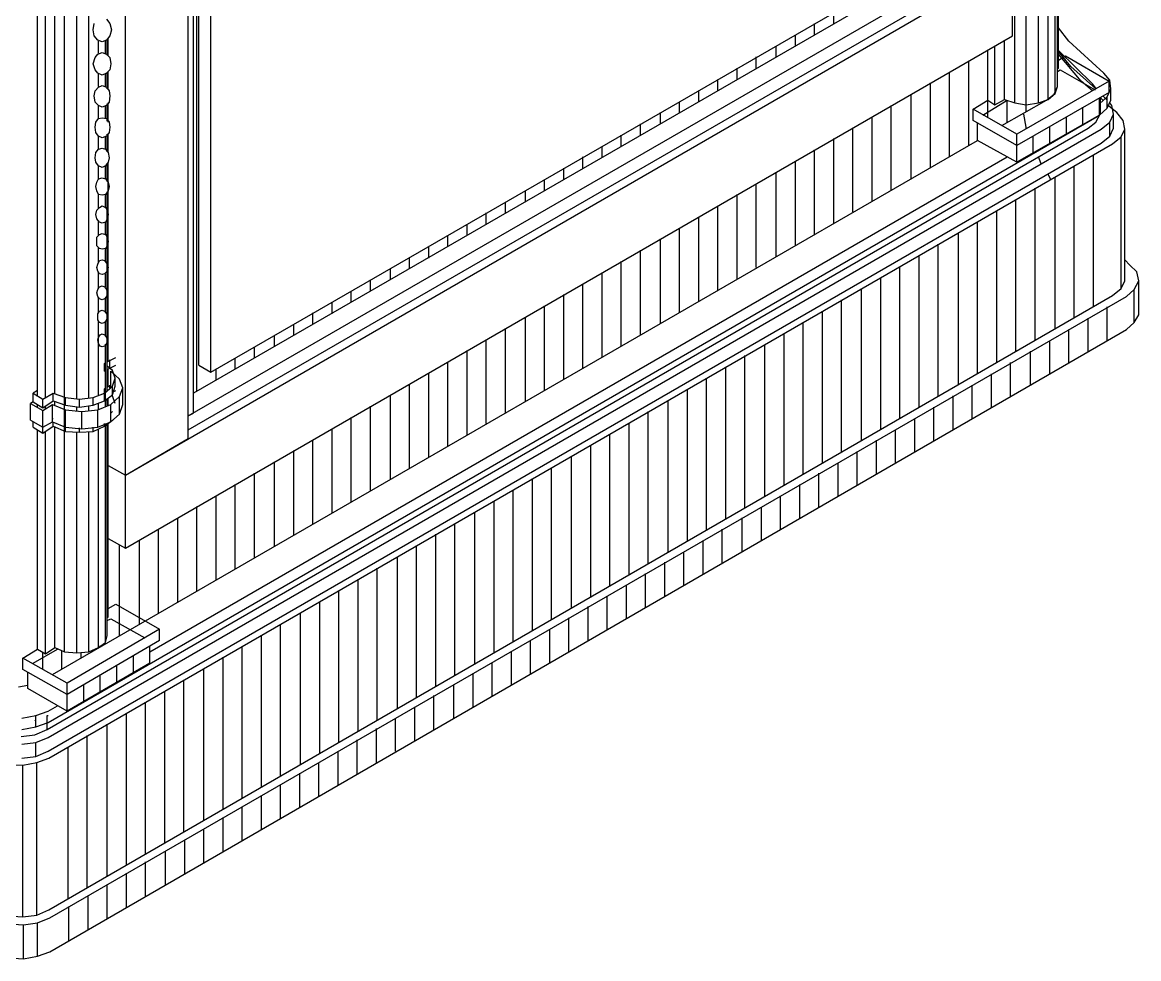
# Model space of a CAD drawing. Header units: inches. Extents: x 0.3 to 16.2, y 0.3 to 11.4.
# Drawn here: x 3.687 to 4.192, y 0.973 to 1.396 of the extents above; entities that cross this region are included whole.
import ezdxf

# ---------------------------------------------------------------- set-up
doc = ezdxf.new("R2010")
doc.units = ezdxf.units.IN
doc.header["$LTSCALE"] = 0.009843
doc.header["$MEASUREMENT"] = 0
doc.layers.add('GEOMETRY', color=7, linetype='Continuous')

msp = doc.modelspace()

# ---------------------------------------------------------------- linework, layer by layer
at = {"layer": 'GEOMETRY'}
for p, q in [((4.13583, 1.35945), (4.13583, 1.88307)), ((3.7622, 1.20787), (3.7622, 1.72598)), ((3.76614, 1.22913), (3.76614, 1.72559)), ((3.76457, 1.21929), (3.76457, 1.7248)), ((3.76693, 1.24094), (3.76693, 1.72362)), ((3.77244, 1.2378), (3.77244, 1.72047)), ((3.73386, 1.19134), (3.73386, 1.65)), ((3.7063, 1.11142), (3.7063, 1.63504)), ((3.69409, 1.22677), (3.69409, 1.61811)), ((3.69764, 1.22638), (3.69764, 1.61732)), ((3.70197, 1.22835), (3.70197, 1.61929)), ((3.71181, 1.22598), (3.71181, 1.61693)), ((3.71732, 1.22638), (3.71732, 1.61732)), ((4.14094, 1.35866), (4.14094, 1.45827)), ((4.14094, 1.35551), (4.14094, 1.45827)), ((4.14646, 1.35945), (4.14646, 1.45866)), ((4.15079, 1.36102), (4.15079, 1.45984)), ((4.15079, 1.37244), (4.15079, 1.45984)), ((4.15394, 1.36378), (4.15394, 1.4622)), ((4.15512, 1.36693), (4.15512, 1.4622)), ((4.15512, 1.36693), (4.15512, 1.4622)), ((4.15551, 1.3752), (4.15551, 1.4626)), ((3.73386, 1.19134), (4.13465, 1.42283)), ((3.73386, 1.19134), (4.13465, 1.42283)), ((4.13465, 1.38976), (4.13465, 1.42283)), ((3.77244, 1.2378), (4.08504, 1.41811)), ((3.7622, 1.21811), (4.10276, 1.41457)), ((3.7622, 1.21811), (4.10276, 1.41457)), ((4.08937, 1.41575), (3.76457, 1.22835)), ((3.7622, 1.21181), (4.10276, 1.40827)), ((4.05394, 1.39528), (4.05394, 1.40039)), ((3.71929, 1.39252), (3.71969, 1.39528)), ((3.71969, 1.38976), (3.71929, 1.39252)), ((3.7252, 1.39724), (3.72677, 1.39528)), ((3.72677, 1.39528), (3.72756, 1.39252)), ((3.72756, 1.39252), (3.72677, 1.38976)), ((4.04528, 1.39016), (4.04528, 1.39528)), ((4.16024, 1.3874), (4.15551, 1.39331)), ((3.72126, 1.3878), (3.71969, 1.38976)), ((3.72323, 1.38701), (3.72126, 1.3878)), ((3.7252, 1.3878), (3.72323, 1.38701)), ((3.72677, 1.38976), (3.7252, 1.3878)), ((3.72559, 1.3811), (3.72559, 1.38819)), ((3.72598, 1.38071), (3.72598, 1.38858)), ((3.73386, 1.15827), (4.13465, 1.38976)), ((4.03661, 1.38504), (4.03661, 1.39016)), ((4.1311, 1.36102), (4.1311, 1.3878)), ((3.72165, 1.38189), (3.72165, 1.3874)), ((3.72165, 1.38189), (3.72165, 1.3874)), ((3.7248, 1.38189), (3.7248, 1.3874)), ((4.02795, 1.38031), (4.02795, 1.38504)), ((4.12362, 1.36063), (4.12362, 1.38346)), ((4.12362, 1.35276), (4.12362, 1.38346)), ((4.12677, 1.35866), (4.12677, 1.38504)), ((4.17087, 1.36811), (4.15551, 1.38307)), ((4.16102, 1.37598), (4.15551, 1.38268)), ((4.17598, 1.37283), (4.16024, 1.3874)), ((3.71929, 1.37717), (3.72008, 1.37992)), ((3.72008, 1.37992), (3.72126, 1.3815)), ((3.72126, 1.3815), (3.72323, 1.38228)), ((3.72323, 1.38228), (3.7252, 1.3815)), ((3.7252, 1.3815), (3.72677, 1.37992)), ((3.72677, 1.37992), (3.72717, 1.37717)), ((4.0189, 1.3752), (4.0189, 1.38031)), ((4.11496, 1.34016), (4.11496, 1.37835)), ((4.16575, 1.36929), (4.15551, 1.3815)), ((4.15551, 1.37874), (4.15866, 1.38071)), ((4.15866, 1.38071), (4.17835, 1.36929)), ((3.72008, 1.37441), (3.71929, 1.37717)), ((3.72126, 1.37283), (3.72008, 1.37441)), ((3.72323, 1.37205), (3.72126, 1.37283)), ((3.72165, 1.36693), (3.72165, 1.37244)), ((3.72165, 1.36693), (3.72165, 1.37244)), ((3.7252, 1.37283), (3.72323, 1.37205)), ((3.7248, 1.36693), (3.7248, 1.37244)), ((3.72677, 1.37441), (3.7252, 1.37283)), ((3.72559, 1.36575), (3.72559, 1.37323)), ((3.72598, 1.36535), (3.72598, 1.37362)), ((3.72717, 1.37717), (3.72677, 1.37441)), ((4.01024, 1.37008), (4.01024, 1.3752)), ((4.1063, 1.33543), (4.1063, 1.37323)), ((4.15512, 1.3748), (4.15551, 1.3752)), ((4.15512, 1.37362), (4.1563, 1.37441)), ((4.1563, 1.37441), (4.17205, 1.36535)), ((4.17244, 1.36575), (4.16102, 1.37598)), ((4.17874, 1.36969), (4.17598, 1.37283)), ((3.72165, 1.36654), (3.72323, 1.36732)), ((3.72323, 1.36732), (3.7252, 1.36654)), ((4.00157, 1.36496), (4.00157, 1.37008)), ((4.09764, 1.33031), (4.09764, 1.3685)), ((4.17835, 1.36929), (4.13661, 1.34528)), ((4.17835, 1.36929), (4.13661, 1.34528)), ((4.17087, 1.36496), (4.16575, 1.36929)), ((4.17244, 1.36614), (4.17087, 1.36811)), ((4.17835, 1.36417), (4.17835, 1.36929)), ((4.17913, 1.36575), (4.17874, 1.36969)), ((3.71969, 1.3626), (3.72008, 1.36496)), ((3.72008, 1.35984), (3.71969, 1.3626)), ((3.72008, 1.36496), (3.72165, 1.36654)), ((3.7252, 1.36654), (3.72638, 1.36496)), ((3.72638, 1.36496), (3.72677, 1.3626)), ((3.72677, 1.3626), (3.72638, 1.35984)), ((3.99291, 1.35984), (3.99291, 1.36496)), ((4.08898, 1.3252), (4.08898, 1.36339)), ((4.17835, 1.36417), (4.13661, 1.34016)), ((4.15, 1.36063), (4.15354, 1.36339)), ((4.15079, 1.36102), (4.15394, 1.36378)), ((4.15354, 1.36339), (4.15512, 1.36693)), ((4.15394, 1.36378), (4.15512, 1.36693)), ((4.17677, 1.36142), (4.17559, 1.3626)), ((4.17756, 1.3622), (4.17913, 1.36575)), ((4.17756, 1.3622), (4.17913, 1.36575)), ((4.17913, 1.36063), (4.17913, 1.36575)), ((3.72165, 1.35827), (3.72008, 1.35984)), ((3.72323, 1.35748), (3.72165, 1.35827)), ((3.72165, 1.35236), (3.72165, 1.35827)), ((3.72165, 1.35236), (3.72165, 1.35827)), ((3.7252, 1.35827), (3.72323, 1.35748)), ((3.7248, 1.35236), (3.7248, 1.35787)), ((3.72638, 1.35984), (3.7252, 1.35827)), ((3.72559, 1.35118), (3.72559, 1.35906)), ((3.72598, 1.35079), (3.72598, 1.35945)), ((3.98425, 1.35512), (3.98425, 1.35984)), ((4.07992, 1.32008), (4.07992, 1.35827)), ((4.11693, 1.35669), (4.12362, 1.36063)), ((4.12126, 1.35394), (4.13228, 1.36063)), ((4.12362, 1.36063), (4.12677, 1.35866)), ((4.12677, 1.35866), (4.1311, 1.36102)), ((4.12992, 1.34921), (4.15, 1.36063)), ((4.1311, 1.36102), (4.13583, 1.35945)), ((4.13228, 1.35039), (4.13228, 1.36063)), ((4.13583, 1.35945), (4.14094, 1.35866)), ((4.14094, 1.35866), (4.14646, 1.35945)), ((4.14646, 1.35945), (4.15079, 1.36102)), ((4.16654, 1.34961), (4.16654, 1.35748)), ((4.17402, 1.35906), (4.17756, 1.3622)), ((4.17402, 1.35906), (4.17756, 1.3622)), ((4.17441, 1.36102), (4.17402, 1.36181)), ((4.17402, 1.35394), (4.17402, 1.36181)), ((4.17402, 1.36063), (4.17441, 1.36102)), ((4.17402, 1.36063), (4.17441, 1.36102)), ((4.17559, 1.36063), (4.17441, 1.36181)), ((4.17441, 1.35472), (4.17441, 1.36102)), ((4.17756, 1.36063), (4.17677, 1.36142)), ((4.17756, 1.35709), (4.17756, 1.3622)), ((4.17756, 1.35709), (4.17913, 1.36063)), ((4.18189, 1.35512), (4.17756, 1.35866)), ((4.17953, 1.35827), (4.17874, 1.35945)), ((4.18031, 1.35433), (4.17953, 1.35827)), ((3.69882, 1.07953), (4.17402, 1.35394)), ((3.72047, 1.35079), (3.72165, 1.35236)), ((3.72165, 1.35236), (3.72323, 1.35276)), ((3.72323, 1.35276), (3.7252, 1.35236)), ((3.7252, 1.35236), (3.72638, 1.35079)), ((3.97559, 1.35), (3.97559, 1.35512)), ((4.07126, 1.31496), (4.07126, 1.35315)), ((4.13661, 1.34528), (4.11693, 1.35669)), ((4.13661, 1.34528), (4.11693, 1.35669)), ((4.11693, 1.35157), (4.11693, 1.35669)), ((4.17402, 1.35394), (4.13661, 1.33268)), ((4.14094, 1.34843), (4.13976, 1.35433)), ((4.15906, 1.34528), (4.15906, 1.35315)), ((4.17244, 1.35079), (4.17441, 1.35472)), ((4.17402, 1.35394), (4.17756, 1.35709)), ((4.17874, 1.35079), (4.18031, 1.35433)), ((4.17874, 1.35079), (4.18031, 1.35433)), ((4.18031, 1.34803), (4.18031, 1.35433)), ((4.18465, 1.35157), (4.18189, 1.35512)), ((3.69843, 1.07638), (4.1689, 1.34803)), ((3.69882, 1.07283), (4.1748, 1.34764)), ((3.69882, 1.07283), (4.1748, 1.34764)), ((3.72008, 1.34843), (3.72047, 1.35079)), ((3.72047, 1.34606), (3.72008, 1.34843)), ((3.72638, 1.35079), (3.72677, 1.34843)), ((3.72677, 1.34843), (3.72638, 1.34606)), ((3.96654, 1.34488), (3.96654, 1.35)), ((4.0626, 1.31024), (4.0626, 1.34803)), ((4.13661, 1.34016), (4.11693, 1.35157)), ((4.1189, 1.34252), (4.1189, 1.35039)), ((4.14094, 1.34764), (4.14094, 1.34843)), ((4.15157, 1.34134), (4.15157, 1.34882)), ((4.1689, 1.34803), (4.17244, 1.35079)), ((4.1748, 1.34764), (4.17874, 1.35079)), ((4.1748, 1.34764), (4.17874, 1.35079)), ((4.17874, 1.34449), (4.17874, 1.35079)), ((4.17874, 1.34449), (4.18031, 1.34803)), ((4.18386, 1.34409), (4.18543, 1.34764)), ((4.18386, 1.34409), (4.18543, 1.34764)), ((4.18543, 1.34764), (4.18465, 1.35157)), ((4.18543, 1.27913), (4.18543, 1.34764)), ((3.70079, 1.10118), (4.1189, 1.34252)), ((3.72165, 1.34449), (3.72047, 1.34606)), ((3.72323, 1.3437), (3.72165, 1.34449)), ((3.72165, 1.33858), (3.72165, 1.34449)), ((3.72165, 1.33858), (3.72165, 1.34449)), ((3.7252, 1.34449), (3.72323, 1.3437)), ((3.7248, 1.33858), (3.7248, 1.34409)), ((3.72638, 1.34606), (3.7252, 1.34449)), ((3.72559, 1.3374), (3.72559, 1.34528)), ((3.72598, 1.33701), (3.72598, 1.34567)), ((3.95787, 1.33976), (3.95787, 1.34488)), ((4.05394, 1.30512), (4.05394, 1.34331)), ((4.13661, 1.33268), (4.1189, 1.34252)), ((4.13661, 1.34016), (4.13661, 1.34528)), ((4.13661, 1.33268), (4.13661, 1.34252)), ((4.14409, 1.33701), (4.14409, 1.34449)), ((4.1748, 1.34134), (4.17874, 1.34449)), ((4.17992, 1.34094), (4.18386, 1.34409)), ((4.17992, 1.34094), (4.18386, 1.34409)), ((4.18386, 1.27559), (4.18386, 1.34409)), ((3.69882, 1.06654), (4.1748, 1.34134)), ((3.69921, 1.06339), (4.17992, 1.34094)), ((3.69921, 1.06339), (4.17992, 1.34094)), ((3.72008, 1.33465), (3.72047, 1.33701)), ((3.72047, 1.33701), (3.72165, 1.33858)), ((3.72165, 1.33858), (3.72323, 1.33898)), ((3.72323, 1.33898), (3.7248, 1.33858)), ((3.7248, 1.33858), (3.72598, 1.33701)), ((3.72598, 1.33701), (3.72638, 1.33465)), ((3.94921, 1.33465), (3.94921, 1.33976)), ((4.04528, 1.3), (4.04528, 1.33819)), ((3.72047, 1.33268), (3.72008, 1.33465)), ((3.72165, 1.3311), (3.72047, 1.33268)), ((3.72598, 1.33268), (3.7248, 1.3311)), ((3.72559, 1.32402), (3.72559, 1.33228)), ((3.72638, 1.33465), (3.72598, 1.33268)), ((3.72598, 1.24291), (3.72598, 1.33268)), ((3.74488, 1.11142), (4.13228, 1.33504)), ((3.74488, 1.11142), (4.13228, 1.33504)), ((3.94055, 1.32992), (3.94055, 1.33504)), ((4.03661, 1.29488), (4.03661, 1.33307)), ((4.14764, 1.33189), (4.14646, 1.33504)), ((4.17126, 1.26732), (4.17126, 1.33583)), ((3.72323, 1.33031), (3.72165, 1.3311)), ((3.72165, 1.3248), (3.72165, 1.3311)), ((3.72165, 1.3248), (3.72165, 1.3311)), ((3.7248, 1.3311), (3.72323, 1.33031)), ((3.7248, 1.3252), (3.7248, 1.33071)), ((3.93189, 1.3248), (3.93189, 1.32992)), ((4.02795, 1.28976), (4.02795, 1.32795)), ((4.15197, 1.3248), (4.15079, 1.32717)), ((4.1626, 1.2622), (4.1626, 1.3311)), ((3.72047, 1.32165), (3.72087, 1.32362)), ((3.72087, 1.32362), (3.72165, 1.3252)), ((3.72165, 1.3252), (3.72323, 1.32559)), ((3.72323, 1.32559), (3.7248, 1.3252)), ((3.7248, 1.3252), (3.72598, 1.32362)), ((3.72598, 1.32362), (3.72638, 1.32165)), ((3.92323, 1.31969), (3.92323, 1.3248)), ((4.0189, 1.28504), (4.0189, 1.32283)), ((4.15394, 1.25748), (4.15394, 1.32598)), ((3.72087, 1.31969), (3.72047, 1.32165)), ((3.72165, 1.31811), (3.72087, 1.31969)), ((3.72323, 1.31772), (3.72165, 1.31811)), ((3.72165, 1.31181), (3.72165, 1.31811)), ((3.72165, 1.31181), (3.72165, 1.31811)), ((3.7248, 1.31811), (3.72323, 1.31772)), ((3.72598, 1.31969), (3.7248, 1.31811)), ((3.7248, 1.3122), (3.7248, 1.31811)), ((3.72559, 1.22953), (3.72559, 1.31929)), ((3.72638, 1.32165), (3.72598, 1.31969)), ((3.91457, 1.31457), (3.91457, 1.31969)), ((4.01024, 1.27992), (4.01024, 1.31811)), ((4.14488, 1.25236), (4.14488, 1.32087)), ((3.72087, 1.31102), (3.72205, 1.3122)), ((3.72205, 1.3122), (3.72323, 1.31299)), ((3.72323, 1.31299), (3.7248, 1.3122)), ((3.7248, 1.3122), (3.72559, 1.31102)), ((3.90551, 1.30945), (3.90551, 1.31457)), ((4.00157, 1.2748), (4.00157, 1.31299)), ((4.13622, 1.24724), (4.13622, 1.31575)), ((3.72047, 1.30906), (3.72087, 1.31102)), ((3.72087, 1.30709), (3.72047, 1.30906)), ((3.72205, 1.30551), (3.72087, 1.30709)), ((3.72559, 1.30709), (3.7248, 1.30551)), ((3.72559, 1.31102), (3.72598, 1.30906)), ((3.72598, 1.30906), (3.72559, 1.30709)), ((3.89685, 1.30472), (3.89685, 1.30984)), ((3.99291, 1.26969), (3.99291, 1.30787)), ((4.12756, 1.24213), (4.12756, 1.31063)), ((3.72165, 1.29961), (3.72165, 1.30591)), ((3.72165, 1.29961), (3.72165, 1.30591)), ((3.72323, 1.30512), (3.72205, 1.30551)), ((3.7248, 1.30551), (3.72323, 1.30512)), ((3.7248, 1.3), (3.7248, 1.30551)), ((3.88819, 1.29961), (3.88819, 1.30472)), ((3.98425, 1.26496), (3.98425, 1.30276)), ((4.1189, 1.23701), (4.1189, 1.30551)), ((3.72087, 1.29882), (3.72205, 1.3)), ((3.72087, 1.29685), (3.72087, 1.29882)), ((3.72087, 1.29488), (3.72087, 1.29685)), ((3.72205, 1.3), (3.72323, 1.30039)), ((3.72323, 1.30039), (3.7248, 1.3)), ((3.7248, 1.3), (3.72559, 1.29882)), ((3.72559, 1.29882), (3.72598, 1.29685)), ((3.72598, 1.29685), (3.72559, 1.29488)), ((3.87953, 1.29449), (3.87953, 1.29961)), ((3.97559, 1.25984), (3.97559, 1.29803)), ((4.11024, 1.23189), (4.11024, 1.30079)), ((3.72205, 1.2937), (3.72087, 1.29488)), ((3.72165, 1.2874), (3.72165, 1.29409)), ((3.72165, 1.2874), (3.72165, 1.29409)), ((3.72323, 1.29331), (3.72205, 1.2937)), ((3.7248, 1.2937), (3.72323, 1.29331)), ((3.72559, 1.29488), (3.7248, 1.2937)), ((3.7248, 1.2878), (3.7248, 1.2937)), ((3.87087, 1.28937), (3.87087, 1.29449)), ((3.96654, 1.25472), (3.96654, 1.29291)), ((4.10118, 1.22717), (4.10118, 1.29567)), ((3.72087, 1.28504), (3.72126, 1.28661)), ((3.72126, 1.28661), (3.72205, 1.28819)), ((3.72205, 1.28819), (3.72323, 1.28858)), ((3.72323, 1.28858), (3.72441, 1.28819)), ((3.72441, 1.28819), (3.72559, 1.28661)), ((3.72559, 1.28661), (3.72598, 1.28504)), ((3.8622, 1.28465), (3.8622, 1.28937)), ((3.95787, 1.24961), (3.95787, 1.2878)), ((4.09252, 1.22205), (4.09252, 1.29055)), ((4.1878, 1.28622), (4.18543, 1.28858)), ((3.72126, 1.28346), (3.72087, 1.28504)), ((3.72205, 1.28228), (3.72126, 1.28346)), ((3.72165, 1.27598), (3.72165, 1.28268)), ((3.72165, 1.27598), (3.72165, 1.28268)), ((3.72323, 1.28189), (3.72205, 1.28228)), ((3.72441, 1.28228), (3.72323, 1.28189)), ((3.72559, 1.28346), (3.72441, 1.28228)), ((3.7248, 1.27638), (3.7248, 1.28228)), ((3.72598, 1.28504), (3.72559, 1.28346)), ((3.85354, 1.27953), (3.85354, 1.28465)), ((3.94921, 1.24449), (3.94921, 1.28268)), ((4.08386, 1.21693), (4.08386, 1.28543)), ((4.19094, 1.28307), (4.1878, 1.28622)), ((4.19173, 1.27913), (4.19094, 1.28307)), ((3.72205, 1.27638), (3.72323, 1.27677)), ((3.72323, 1.27677), (3.72441, 1.27638)), ((3.84449, 1.27441), (3.84449, 1.27953)), ((3.94055, 1.23976), (3.94055, 1.27756)), ((4.0752, 1.21181), (4.0752, 1.28031)), ((4.18386, 1.27559), (4.18543, 1.27913)), ((4.18976, 1.2752), (4.19173, 1.27913)), ((4.18976, 1.2752), (4.19173, 1.27913)), ((4.19173, 1.26378), (4.19173, 1.27913)), ((3.69921, 0.99488), (4.17992, 1.27244)), ((3.69961, 0.99134), (4.18622, 1.27205)), ((3.69961, 0.99134), (4.18622, 1.27205)), ((3.72087, 1.27362), (3.72126, 1.2752)), ((3.72126, 1.27205), (3.72087, 1.27362)), ((3.72126, 1.2752), (3.72205, 1.27638)), ((3.72205, 1.27087), (3.72126, 1.27205)), ((3.72165, 1.26457), (3.72165, 1.27165)), ((3.72165, 1.26457), (3.72165, 1.27165)), ((3.72441, 1.27638), (3.7252, 1.2752)), ((3.7252, 1.27205), (3.72441, 1.27087)), ((3.7252, 1.2752), (3.72559, 1.27362)), ((3.72559, 1.27362), (3.7252, 1.27205)), ((3.83583, 1.26929), (3.83583, 1.27441)), ((3.93189, 1.23465), (3.93189, 1.27283)), ((4.06654, 1.20669), (4.06654, 1.27559)), ((4.17992, 1.27244), (4.18386, 1.27559)), ((4.18622, 1.27205), (4.18976, 1.2752)), ((4.18622, 1.27205), (4.18976, 1.2752)), ((4.18976, 1.26024), (4.18976, 1.2752)), ((3.72323, 1.27047), (3.72205, 1.27087)), ((3.72441, 1.27087), (3.72323, 1.27047)), ((3.7248, 1.26496), (3.7248, 1.27126)), ((3.82717, 1.26417), (3.82717, 1.26929)), ((3.92323, 1.22953), (3.92323, 1.26772)), ((4.05748, 1.20197), (4.05748, 1.27047)), ((4.17756, 1.25197), (4.17756, 1.26732)), ((3.72126, 1.26417), (3.72205, 1.26535)), ((3.72126, 1.26299), (3.72126, 1.26417)), ((3.72126, 1.26142), (3.72126, 1.26299)), ((3.72205, 1.26024), (3.72126, 1.26142)), ((3.72205, 1.26535), (3.72323, 1.26575)), ((3.72323, 1.26575), (3.72441, 1.26535)), ((3.72441, 1.26535), (3.7252, 1.26417)), ((3.7252, 1.26142), (3.72441, 1.26024)), ((3.7252, 1.26417), (3.72559, 1.26299)), ((3.72559, 1.26299), (3.7252, 1.26142)), ((3.8185, 1.25945), (3.8185, 1.26457)), ((3.91457, 1.22441), (3.91457, 1.2626)), ((4.04882, 1.19685), (4.04882, 1.26535)), ((4.1689, 1.24685), (4.1689, 1.2622)), ((4.18976, 1.26024), (4.19173, 1.26378)), ((3.69961, 0.97598), (4.18622, 1.25709)), ((3.72165, 1.22756), (3.72165, 1.26102)), ((3.72165, 1.22756), (3.72165, 1.26102)), ((3.72323, 1.25984), (3.72205, 1.26024)), ((3.72441, 1.26024), (3.72323, 1.25984)), ((3.7248, 1.25433), (3.7248, 1.26063)), ((3.80984, 1.25433), (3.80984, 1.25945)), ((3.90551, 1.21929), (3.90551, 1.25748)), ((4.04016, 1.19173), (4.04016, 1.26024)), ((4.16024, 1.24173), (4.16024, 1.25709)), ((4.18622, 1.25709), (4.18976, 1.26024)), ((3.72126, 1.25236), (3.72165, 1.25354)), ((3.72165, 1.25079), (3.72126, 1.25236)), ((3.72165, 1.25354), (3.72244, 1.25472)), ((3.72244, 1.25472), (3.72323, 1.25512)), ((3.72323, 1.25512), (3.72441, 1.25472)), ((3.72441, 1.25472), (3.7252, 1.25354)), ((3.7252, 1.25354), (3.72559, 1.25236)), ((3.72559, 1.25236), (3.7252, 1.25079)), ((3.80118, 1.24921), (3.80118, 1.25433)), ((3.89685, 1.21457), (3.89685, 1.25236)), ((4.0315, 1.18661), (4.0315, 1.25512)), ((4.15157, 1.23701), (4.15157, 1.25197)), ((3.72244, 1.24961), (3.72165, 1.25079)), ((3.72323, 1.24921), (3.72244, 1.24961)), ((3.72441, 1.24961), (3.72323, 1.24921)), ((3.7252, 1.25079), (3.72441, 1.24961)), ((3.7248, 1.22205), (3.7248, 1.25039)), ((3.79213, 1.24409), (3.79213, 1.24921)), ((3.88819, 1.20945), (3.88819, 1.24764)), ((4.02283, 1.1815), (4.02283, 1.25)), ((4.14291, 1.23189), (4.14291, 1.24724)), ((3.72441, 1.24173), (3.7248, 1.24213)), ((3.72441, 1.24173), (3.7248, 1.24213)), ((3.7248, 1.24173), (3.72441, 1.24173)), ((3.72441, 1.23819), (3.72441, 1.24173)), ((3.72559, 1.24252), (3.72953, 1.24449)), ((3.72559, 1.24252), (3.72953, 1.24449)), ((3.72677, 1.23937), (3.72677, 1.24331)), ((3.78346, 1.23898), (3.78346, 1.24409)), ((3.87953, 1.20433), (3.87953, 1.24252)), ((4.01378, 1.17638), (4.01378, 1.24528)), ((4.13386, 1.22677), (4.13386, 1.24213)), ((3.72441, 1.23819), (3.7248, 1.23819)), ((3.72559, 1.23898), (3.72953, 1.24094)), ((3.72795, 1.23858), (3.72559, 1.24055)), ((3.72598, 1.2315), (3.72598, 1.23898)), ((3.7311, 1.23465), (3.72717, 1.23819)), ((3.72717, 1.23071), (3.72717, 1.23819)), ((3.72913, 1.23504), (3.72795, 1.23858)), ((3.76693, 1.24094), (3.77244, 1.2378)), ((3.7748, 1.23425), (3.7748, 1.23937)), ((3.87087, 1.19921), (3.87087, 1.2374)), ((4.00512, 1.17165), (4.00512, 1.24016)), ((4.1252, 1.22165), (4.1252, 1.23701)), ((3.72441, 1.22835), (3.72795, 1.2315)), ((3.72441, 1.22835), (3.72795, 1.2315)), ((3.72559, 1.2311), (3.72717, 1.23189)), ((3.72559, 1.2311), (3.72717, 1.23189)), ((3.72677, 1.23071), (3.72677, 1.23189)), ((3.72795, 1.2315), (3.72913, 1.23504)), ((3.72795, 1.2315), (3.72913, 1.23504)), ((3.72795, 1.22756), (3.72795, 1.2315)), ((3.72795, 1.22756), (3.72913, 1.2315)), ((3.72913, 1.2315), (3.72913, 1.23504)), ((3.73268, 1.23071), (3.7311, 1.23465)), ((3.8622, 1.19449), (3.8622, 1.23228)), ((3.99646, 1.16654), (3.99646, 1.23504)), ((4.11654, 1.21693), (4.11654, 1.23189)), ((3.69409, 1.22953), (3.69213, 1.22835)), ((3.69213, 1.22835), (3.69646, 1.22559)), ((3.69213, 1.22835), (3.69646, 1.22559)), ((3.69213, 1.22441), (3.69213, 1.22835)), ((3.69646, 1.22559), (3.70118, 1.22835)), ((3.69646, 1.22559), (3.70118, 1.22835)), ((3.70118, 1.2248), (3.70118, 1.22835)), ((3.70118, 1.22835), (3.70669, 1.22638)), ((3.70118, 1.22835), (3.70669, 1.22638)), ((3.70669, 1.22283), (3.70669, 1.22638)), ((3.70669, 1.22638), (3.71299, 1.22559)), ((3.70669, 1.22638), (3.71299, 1.22559)), ((3.71299, 1.22559), (3.71929, 1.22638)), ((3.71299, 1.22559), (3.71929, 1.22638)), ((3.71929, 1.22638), (3.72441, 1.22835)), ((3.71929, 1.22638), (3.72441, 1.22835)), ((3.71929, 1.22283), (3.71929, 1.22638)), ((3.72441, 1.23031), (3.7248, 1.23071)), ((3.72441, 1.23031), (3.7248, 1.23071)), ((3.7248, 1.23031), (3.72441, 1.23031)), ((3.72441, 1.22677), (3.72441, 1.23031)), ((3.72441, 1.2248), (3.72441, 1.22835)), ((3.72441, 1.2248), (3.72795, 1.22756)), ((3.72717, 1.22323), (3.7311, 1.22677)), ((3.72717, 1.22323), (3.7311, 1.22677)), ((3.72795, 1.22717), (3.72756, 1.22756)), ((3.72795, 1.22874), (3.72953, 1.22953)), ((3.72913, 1.22362), (3.72795, 1.22717)), ((3.7311, 1.22677), (3.73268, 1.23071)), ((3.7311, 1.22677), (3.73268, 1.23071)), ((3.7311, 1.2189), (3.7311, 1.22677)), ((3.73268, 1.22323), (3.73268, 1.23071)), ((3.85354, 1.18937), (3.85354, 1.22717)), ((3.9878, 1.16142), (3.9878, 1.22992)), ((4.10787, 1.21181), (4.10787, 1.22717)), ((3.69213, 1.22441), (3.69094, 1.22362)), ((3.69094, 1.22362), (3.69646, 1.22047)), ((3.69094, 1.22362), (3.69646, 1.22047)), ((3.69094, 1.21614), (3.69094, 1.22362)), ((3.69213, 1.22441), (3.69646, 1.22165)), ((3.69409, 1.22165), (3.69409, 1.22323)), ((3.69646, 1.22165), (3.69646, 1.22559)), ((3.69646, 1.22165), (3.70118, 1.2248)), ((3.69646, 1.22047), (3.70079, 1.22323)), ((3.69646, 1.22047), (3.70079, 1.22323)), ((3.69764, 1.22126), (3.69764, 1.22244)), ((3.70079, 1.21535), (3.70079, 1.22323)), ((3.70079, 1.22323), (3.70669, 1.22087)), ((3.70079, 1.22323), (3.70669, 1.22087)), ((3.70118, 1.2248), (3.70669, 1.22283)), ((3.70197, 1.22283), (3.70197, 1.22441)), ((3.70669, 1.22283), (3.71299, 1.22205)), ((3.71181, 1.22008), (3.71181, 1.22205)), ((3.71299, 1.22205), (3.71299, 1.22559)), ((3.71299, 1.22205), (3.71929, 1.22283)), ((3.71732, 1.22047), (3.71732, 1.22244)), ((3.71929, 1.22283), (3.72441, 1.2248)), ((3.72126, 1.22087), (3.72717, 1.22323)), ((3.72126, 1.22087), (3.72717, 1.22323)), ((3.72165, 1.22087), (3.72165, 1.22362)), ((3.72165, 1.22087), (3.72165, 1.22362)), ((3.72559, 1.22244), (3.72559, 1.22598)), ((3.72598, 1.22283), (3.72598, 1.22598)), ((3.72717, 1.21535), (3.72717, 1.22323)), ((3.7311, 1.2189), (3.73268, 1.22323)), ((3.84449, 1.18425), (3.84449, 1.22244)), ((3.97913, 1.1563), (3.97913, 1.2248)), ((4.09921, 1.20669), (4.09921, 1.22205)), ((3.69094, 1.21614), (3.69646, 1.21299)), ((3.69646, 1.21299), (3.69646, 1.22047)), ((3.70079, 1.21693), (3.70118, 1.21693)), ((3.70079, 1.21693), (3.70118, 1.21693)), ((3.70669, 1.21299), (3.70669, 1.22087)), ((3.70669, 1.22087), (3.71417, 1.22008)), ((3.70669, 1.22087), (3.71417, 1.22008)), ((3.71417, 1.22008), (3.72126, 1.22087)), ((3.71417, 1.22008), (3.72126, 1.22087)), ((3.71417, 1.2122), (3.71417, 1.22008)), ((3.72126, 1.21299), (3.72126, 1.22087)), ((3.72441, 1.21339), (3.72795, 1.21614)), ((3.72717, 1.21929), (3.72795, 1.22008)), ((3.72717, 1.21929), (3.72795, 1.22008)), ((3.72717, 1.21535), (3.7311, 1.2189)), ((3.7622, 1.21811), (3.76457, 1.21929)), ((3.83583, 1.17913), (3.83583, 1.21732)), ((3.97008, 1.15118), (3.97008, 1.22008)), ((4.09055, 1.20197), (4.09055, 1.21693)), ((3.69213, 1.21299), (3.69213, 1.21535)), ((3.69213, 1.21299), (3.69646, 1.21024)), ((3.69409, 1.1126), (3.69409, 1.21181)), ((3.69646, 1.21299), (3.70079, 1.21535)), ((3.69646, 1.21024), (3.69646, 1.21417)), ((3.69646, 1.21024), (3.70118, 1.21339)), ((3.69764, 1.11063), (3.69764, 1.21102)), ((3.70079, 1.21535), (3.70669, 1.21299)), ((3.70118, 1.21339), (3.70118, 1.21535)), ((3.70118, 1.21339), (3.70669, 1.21102)), ((3.70197, 1.11339), (3.70197, 1.21299)), ((3.70669, 1.21102), (3.70669, 1.21496)), ((3.70669, 1.21496), (3.70669, 1.21496)), ((3.70669, 1.21496), (3.70669, 1.21496)), ((3.70669, 1.21299), (3.71417, 1.2122)), ((3.70669, 1.21102), (3.71299, 1.21063)), ((3.71299, 1.21063), (3.71299, 1.2126)), ((3.71299, 1.21063), (3.71929, 1.21102)), ((3.71417, 1.2122), (3.72126, 1.21299)), ((3.71732, 1.11142), (3.71732, 1.21102)), ((3.71929, 1.21102), (3.72441, 1.21339)), ((3.71929, 1.21102), (3.71929, 1.21299)), ((3.72126, 1.21299), (3.72717, 1.21535)), ((3.72165, 1.11339), (3.72165, 1.2122)), ((3.72165, 1.1248), (3.72165, 1.2122)), ((3.72441, 1.21339), (3.72441, 1.21457)), ((3.7248, 1.11575), (3.7248, 1.21457)), ((3.72559, 1.1189), (3.72559, 1.21457)), ((3.72598, 1.12717), (3.72598, 1.21457)), ((3.82717, 1.17402), (3.82717, 1.2122)), ((3.96142, 1.14646), (3.96142, 1.21496)), ((4.08189, 1.19685), (4.08189, 1.21181)), ((3.71181, 1.11102), (3.71181, 1.21063)), ((3.73386, 1.19134), (3.7622, 1.20787)), ((3.8185, 1.16929), (3.8185, 1.20709)), ((3.95276, 1.14134), (3.95276, 1.20984)), ((4.07323, 1.19173), (4.07323, 1.20709)), ((3.80984, 1.16417), (3.80984, 1.20236)), ((3.94409, 1.13622), (3.94409, 1.20472)), ((4.06457, 1.18661), (4.06457, 1.20197)), ((3.80118, 1.15906), (3.80118, 1.19724)), ((3.93543, 1.1311), (3.93543, 1.19961)), ((4.05591, 1.18189), (4.05591, 1.19685)), ((3.72598, 1.19567), (3.73386, 1.19134)), ((3.72598, 1.19567), (3.73386, 1.19134)), ((3.72598, 1.19567), (3.73386, 1.19134)), ((3.73386, 1.15827), (3.73386, 1.19134)), ((3.79213, 1.15394), (3.79213, 1.19213)), ((3.92638, 1.12598), (3.92638, 1.19449)), ((4.04724, 1.17677), (4.04724, 1.19213)), ((3.78346, 1.14882), (3.78346, 1.18701)), ((3.91772, 1.12087), (3.91772, 1.18976)), ((4.03858, 1.17165), (4.03858, 1.18701)), ((3.7748, 1.14409), (3.7748, 1.18189)), ((3.90906, 1.11614), (3.90906, 1.18465)), ((4.02992, 1.16654), (4.02992, 1.18189)), ((3.76614, 1.13898), (3.76614, 1.17717)), ((3.90039, 1.11102), (3.90039, 1.17953)), ((4.02126, 1.16181), (4.02126, 1.17677)), ((3.75748, 1.13386), (3.75748, 1.17205)), ((3.89173, 1.10591), (3.89173, 1.17441)), ((4.0126, 1.15669), (4.0126, 1.17205)), ((3.74882, 1.12874), (3.74882, 1.16693)), ((3.88268, 1.10079), (3.88268, 1.16929)), ((4.00354, 1.15157), (4.00354, 1.16693)), ((3.72598, 1.1626), (3.73386, 1.15827)), ((3.74016, 1.12362), (3.74016, 1.16181)), ((3.87402, 1.09567), (3.87402, 1.16457)), ((3.99488, 1.14646), (3.99488, 1.16181)), ((3.7311, 1.1189), (3.7311, 1.15984)), ((3.86535, 1.09094), (3.86535, 1.15945)), ((3.98622, 1.14173), (3.98622, 1.15669)), ((3.85669, 1.08583), (3.85669, 1.15433)), ((3.97756, 1.13661), (3.97756, 1.15197)), ((3.84764, 1.08071), (3.84764, 1.14921)), ((3.9689, 1.1315), (3.9689, 1.14685)), ((3.83898, 1.07559), (3.83898, 1.14409)), ((3.96024, 1.12638), (3.96024, 1.14173)), ((3.83031, 1.07047), (3.83031, 1.13898)), ((3.95157, 1.12165), (3.95157, 1.13661)), ((3.72598, 1.1311), (3.72953, 1.13307)), ((3.72953, 1.13307), (3.74921, 1.12165)), ((3.82165, 1.06535), (3.82165, 1.13425)), ((3.94291, 1.11654), (3.94291, 1.13189)), ((3.72559, 1.12717), (3.72598, 1.12717)), ((3.72559, 1.12559), (3.72717, 1.12638)), ((3.72717, 1.12638), (3.74252, 1.11772)), ((3.81299, 1.06063), (3.81299, 1.12913)), ((3.93425, 1.11142), (3.93425, 1.12677)), ((3.74921, 1.12165), (3.70748, 1.09724)), ((3.74921, 1.12165), (3.70748, 1.09724)), ((3.74921, 1.11654), (3.74921, 1.12165)), ((3.80394, 1.05551), (3.80394, 1.12402)), ((3.92559, 1.1063), (3.92559, 1.12165)), ((3.74921, 1.11654), (3.70748, 1.09213)), ((3.72165, 1.11339), (3.7248, 1.11575)), ((3.7248, 1.11575), (3.72559, 1.1189)), ((3.79528, 1.05039), (3.79528, 1.1189)), ((3.91693, 1.10157), (3.91693, 1.11654)), ((3.6874, 1.10866), (3.69409, 1.1126)), ((3.69213, 1.1063), (3.70315, 1.1126)), ((3.69409, 1.1126), (3.69764, 1.11063)), ((3.69646, 1.10354), (3.69646, 1.11142)), ((3.69764, 1.11063), (3.70197, 1.11339)), ((3.70197, 1.11339), (3.7063, 1.11142)), ((3.70512, 1.10354), (3.70512, 1.11181)), ((3.7063, 1.11142), (3.71181, 1.11102)), ((3.71181, 1.11102), (3.71732, 1.11142)), ((3.71378, 1.10866), (3.71378, 1.11102)), ((3.71732, 1.11142), (3.72165, 1.11339)), ((3.72244, 1.11378), (3.72244, 1.11417)), ((3.74488, 1.1063), (3.74488, 1.11378)), ((3.78661, 1.04528), (3.78661, 1.11378)), ((3.90827, 1.09646), (3.90827, 1.11181)), ((3.70748, 1.09724), (3.6874, 1.10866)), ((3.70748, 1.09724), (3.6874, 1.10866)), ((3.6874, 1.10354), (3.6874, 1.10866)), ((3.74488, 1.1063), (3.70748, 1.08465)), ((3.72992, 1.09764), (3.72992, 1.10512)), ((3.7374, 1.10197), (3.7374, 1.10945)), ((3.77795, 1.04016), (3.77795, 1.10906)), ((3.89961, 1.09134), (3.89961, 1.10669)), ((3.70748, 1.09213), (3.6874, 1.10354)), ((3.68976, 1.09488), (3.68976, 1.10236)), ((3.72244, 1.09331), (3.72244, 1.10079)), ((3.76929, 1.03543), (3.76929, 1.10394)), ((3.89094, 1.08622), (3.89094, 1.10157)), ((3.68543, 1.09567), (3.68976, 1.09646)), ((3.70748, 1.08465), (3.68976, 1.09488)), ((3.70748, 1.09213), (3.70748, 1.09724)), ((3.70748, 1.08465), (3.70748, 1.09488)), ((3.71496, 1.08898), (3.71496, 1.09646)), ((3.76024, 1.03031), (3.76024, 1.09882)), ((3.88228, 1.0815), (3.88228, 1.09646)), ((3.75157, 1.0252), (3.75157, 1.0937)), ((3.87323, 1.07638), (3.87323, 1.09173)), ((3.69882, 1.08465), (3.70315, 1.08701)), ((3.69882, 1.08465), (3.70315, 1.08701)), ((3.74291, 1.02008), (3.74291, 1.08858)), ((3.86457, 1.07126), (3.86457, 1.08661)), ((3.68701, 1.0815), (3.69331, 1.08268)), ((3.68701, 1.0815), (3.69331, 1.08268)), ((3.69291, 1.08031), (3.69331, 1.08071)), ((3.69291, 1.08031), (3.69331, 1.08071)), ((3.69331, 1.08268), (3.69882, 1.08465)), ((3.69331, 1.08268), (3.69882, 1.08465)), ((3.69331, 1.07756), (3.69331, 1.08268)), ((3.69843, 1.08268), (3.69882, 1.08268)), ((3.69843, 1.08268), (3.69882, 1.08268)), ((3.69843, 1.07638), (3.69843, 1.08268)), ((3.73425, 1.01496), (3.73425, 1.08346)), ((3.85591, 1.06654), (3.85591, 1.0815)), ((3.68701, 1.07638), (3.69331, 1.07756)), ((3.69291, 1.07402), (3.69843, 1.07638)), ((3.69331, 1.07756), (3.69882, 1.07953)), ((3.72559, 1.00984), (3.72559, 1.07874)), ((3.84724, 1.06142), (3.84724, 1.07677)), ((3.68661, 1.07323), (3.69291, 1.07402)), ((3.68701, 1.06969), (3.69331, 1.07047)), ((3.68701, 1.06969), (3.69331, 1.07047)), ((3.69331, 1.07047), (3.69882, 1.07283)), ((3.69331, 1.07047), (3.69882, 1.07283)), ((3.69331, 1.06417), (3.69331, 1.07047)), ((3.71654, 1.00512), (3.71654, 1.07362)), ((3.83858, 1.0563), (3.83858, 1.07165)), ((3.69331, 1.06417), (3.69882, 1.06654)), ((3.70787, 1), (3.70787, 1.0685)), ((3.82992, 1.05118), (3.82992, 1.06654)), ((3.68071, 1.06063), (3.6874, 1.06024)), ((3.68071, 1.06063), (3.6874, 1.06024)), ((3.68701, 1.06339), (3.69331, 1.06417)), ((3.6874, 1.06024), (3.6937, 1.06142)), ((3.6874, 1.06024), (3.6937, 1.06142)), ((3.6874, 0.99173), (3.6874, 1.06024)), ((3.6937, 1.06142), (3.69921, 1.06339)), ((3.6937, 1.06142), (3.69921, 1.06339)), ((3.6937, 0.99252), (3.6937, 1.06142)), ((3.82126, 1.04646), (3.82126, 1.06142)), ((3.8126, 1.04134), (3.8126, 1.05669)), ((3.80394, 1.03622), (3.80394, 1.05157)), ((3.79528, 1.0311), (3.79528, 1.04646)), ((3.78661, 1.02638), (3.78661, 1.04134)), ((3.77795, 1.02126), (3.77795, 1.03661)), ((3.76929, 1.01614), (3.76929, 1.0315)), ((3.76063, 1.01102), (3.76063, 1.02638)), ((3.75197, 1.0063), (3.75197, 1.02126)), ((3.74291, 1.00118), (3.74291, 1.01654)), ((3.73425, 0.99606), (3.73425, 1.01142)), ((3.72559, 0.99094), (3.72559, 1.0063)), ((3.71693, 0.98622), (3.71693, 1.00118)), ((3.6937, 0.99252), (3.69921, 0.99488)), ((3.70827, 0.9811), (3.70827, 0.99646)), ((3.68071, 0.99213), (3.6874, 0.99173)), ((3.6874, 0.99173), (3.6937, 0.99252)), ((3.6878, 0.98819), (3.69409, 0.98898)), ((3.6878, 0.98819), (3.69409, 0.98898)), ((3.69409, 0.98898), (3.69961, 0.99134)), ((3.69409, 0.98898), (3.69961, 0.99134)), ((3.69409, 0.97402), (3.69409, 0.98898)), ((3.6811, 0.98858), (3.6878, 0.98819)), ((3.6811, 0.98858), (3.6878, 0.98819)), ((3.6878, 0.97283), (3.6878, 0.98819)), ((3.6878, 0.97283), (3.69409, 0.97402)), ((3.69409, 0.97402), (3.69961, 0.97598)), ((3.6811, 0.97323), (3.6878, 0.97283))]:
    msp.add_line(p, q, dxfattribs=at)

doc.saveas('drawing.dxf')
